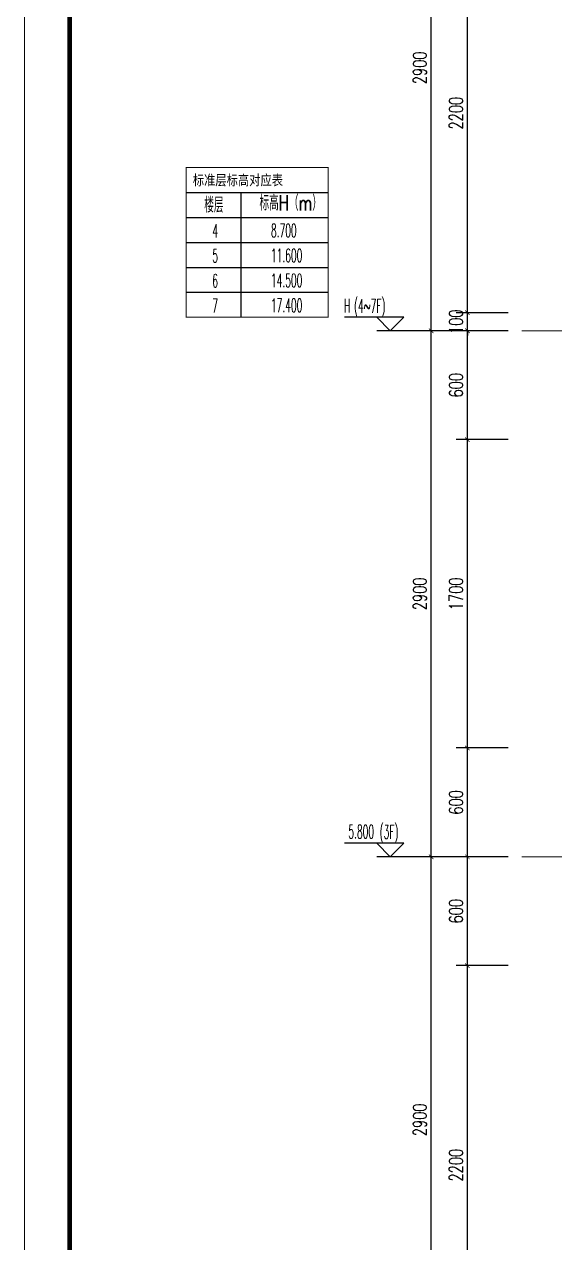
# Model space of a CAD drawing. Extents: x -1307975 to -76406, y -96289 to 379359.
# Drawn here: x -596678 to -593754, y 261854 to 268570 of the extents above; entities that cross this region are included whole.
import ezdxf

# ---------------------------------------------------------------- set-up
doc = ezdxf.new("R2010")
doc.units = 0
doc.header["$LTSCALE"] = 1000
doc.linetypes.add('DOTE', pattern=[2.42, 2, -0.2, 0.02, -0.2])
doc.layers.get('0').update_dxf_attribs({"linetype": 'CONTINUOUS'})
doc.layers.get('DEFPOINTS').update_dxf_attribs({"linetype": 'CONTINUOUS'})
for name, color, linetype in [('C-Sheet-图框', 101, 'CONTINUOUS'), ('DIM_ELEV', 3, 'CONTINUOUS'), ('PUB_DIM', 3, 'CONTINUOUS'), ('PUB_TEXT', 2, 'CONTINUOUS')]:
    doc.layers.add(name, color=color, linetype=linetype)
doc.layers.add('DOTE', color=19, linetype='DOTE', lineweight=9)
doc.layers.add('图框', color=9, linetype='CONTINUOUS', lineweight=18)
doc.styles.add('_TCH_DIM', font='SIMPLEX.shx', dxfattribs={"width": 0.7, "bigfont": 'GBCBIG.shx'})
doc.styles.add('_TCH_DIM_T3', font='SIMPLEX', dxfattribs={"width": 0.705882, "bigfont": 'GBCBIG'})
doc.styles.add('宋体', font='', dxfattribs={"height": 50})
doc.styles.get('宋体').set_extended_font_data('SimSun')
doc.dimstyles.new('_TCH_ARCH&&25', dxfattribs={"dimtxt": 74.375, "dimasz": 25, "dimexe": 62.5, "dimexo": 75, "dimgap": 25, "dimtad": 1, "dimdec": 0, "dimzin": 0, "dimdsep": 46, "dimtxsty": '_TCH_DIM_T3', "dimblk": 'ARCHTICK', "dimcen": 0.09, "dimclrt": 7, "dimazin": 0, "dimtfac": 1, "dimtdec": 0, "dimtix": 1, "dimtmove": 2, "dimatfit": 3, "dimldrblk": 'ARCHTICK', "dimfxl": 1, "dimtolj": 1, "dimtzin": 0, "dimarcsym": 0})

# ---------------------------------------------------------------- blocks, each defined once
blk = doc.blocks.new('GFDDDDRG')
at = {"layer": '图框'}
blk.add_lwpolyline([(923310, -107437), (923310, -159999), (893610, -159999), (893610, -107437)], close=True, dxfattribs=at)
blk.add_lwpolyline([(923310, -107437), (923310, -159999), (893610, -159999), (893610, -107437)], close=True, dxfattribs=at)
at = {"layer": '图框', "const_width": 50}
blk.add_lwpolyline([(894110, -159499), (922810, -159499), (922810, -108687), (894110, -108687)], close=True, dxfattribs=at)
blk = doc.blocks.new('_ArchTick')
at = {"color": 0, "linetype": 'ByBlock', "const_width": 0.15}
blk.add_lwpolyline([(-0.5, -0.5), (0.5, 0.5)], dxfattribs=at)
blk = doc.blocks.new('*D3138')
at = {"layer": 'DEFPOINTS', "color": 0, "transparency": 16777216}
for p in [(-594235.4, 263380.7), (-593935.4, 263380.7), (-593935.4, 261180.7)]:
    blk.add_point(p, dxfattribs=at)
at = {"layer": 'PUB_DIM', "color": 0, "lineweight": -2, "transparency": 16777216}
for p, q in [((-594010.4, 263380.7), (-594297.9, 263380.7)), ((-594235.4, 261180.7), (-594235.4, 263380.7)), ((-594010.4, 261180.7), (-594297.9, 261180.7))]:
    blk.add_line(p, q, dxfattribs=at)
at = {"layer": 'PUB_DIM', "color": 0, "lineweight": -2, "transparency": 16777216, "xscale": 25, "yscale": 25, "zscale": 25}
for p, rotation in [((-594235.4, 263380.7), 90), ((-594235.4, 261180.7), 270)]:
    blk.add_blockref('_ArchTick', p, dxfattribs=dict(at, rotation=rotation))
at = {"layer": 'PUB_DIM', "color": 7, "transparency": 16777216, "insert": (-594297.6, 262280.7), "char_height": 74.38, "attachment_point": 5, "rotation": 90, "style": '_TCH_DIM_T3'}
blk.add_mtext('\\A1;2200', dxfattribs=at)
blk = doc.blocks.new('*D3139')
at = {"layer": 'DEFPOINTS', "color": 0, "transparency": 16777216}
for p in [(-594235.4, 263980.7), (-593935.4, 263980.7), (-593935.4, 263380.7)]:
    blk.add_point(p, dxfattribs=at)
at = {"layer": 'PUB_DIM', "color": 0, "lineweight": -2, "transparency": 16777216}
for p, q in [((-594010.4, 263980.7), (-594297.9, 263980.7)), ((-594235.4, 263380.7), (-594235.4, 263980.7)), ((-594010.4, 263380.7), (-594297.9, 263380.7))]:
    blk.add_line(p, q, dxfattribs=at)
at = {"layer": 'PUB_DIM', "color": 0, "lineweight": -2, "transparency": 16777216, "xscale": 25, "yscale": 25, "zscale": 25}
for p, rotation in [((-594235.4, 263980.7), 90), ((-594235.4, 263380.7), 270)]:
    blk.add_blockref('_ArchTick', p, dxfattribs=dict(at, rotation=rotation))
at = {"layer": 'PUB_DIM', "color": 7, "transparency": 16777216, "insert": (-594297.6, 263680.7), "char_height": 74.38, "attachment_point": 5, "rotation": 90, "style": '_TCH_DIM_T3'}
blk.add_mtext('\\A1;600', dxfattribs=at)
blk = doc.blocks.new('*D3140')
at = {"layer": 'DEFPOINTS', "color": 0, "transparency": 16777216}
for p in [(-594235.4, 264580.8), (-593935.4, 264580.8), (-593935.4, 263980.7)]:
    blk.add_point(p, dxfattribs=at)
at = {"layer": 'PUB_DIM', "color": 0, "lineweight": -2, "transparency": 16777216}
for p, q in [((-594010.4, 264580.8), (-594297.9, 264580.8)), ((-594235.4, 263980.7), (-594235.4, 264580.8)), ((-594010.4, 263980.7), (-594297.9, 263980.7))]:
    blk.add_line(p, q, dxfattribs=at)
at = {"layer": 'PUB_DIM', "color": 0, "lineweight": -2, "transparency": 16777216, "xscale": 25, "yscale": 25, "zscale": 25}
for p, rotation in [((-594235.4, 264580.8), 90), ((-594235.4, 263980.7), 270)]:
    blk.add_blockref('_ArchTick', p, dxfattribs=dict(at, rotation=rotation))
at = {"layer": 'PUB_DIM', "color": 7, "transparency": 16777216, "insert": (-594297.6, 264280.7), "char_height": 74.38, "attachment_point": 5, "rotation": 90, "style": '_TCH_DIM_T3'}
blk.add_mtext('\\A1;600', dxfattribs=at)
blk = doc.blocks.new('*D3141')
at = {"layer": 'DEFPOINTS', "color": 0, "transparency": 16777216}
for p in [(-594235.4, 266280.7), (-593935.4, 266280.7), (-593935.4, 264580.8)]:
    blk.add_point(p, dxfattribs=at)
at = {"layer": 'PUB_DIM', "color": 0, "lineweight": -2, "transparency": 16777216}
for p, q in [((-594010.4, 266280.7), (-594297.9, 266280.7)), ((-594235.4, 264580.8), (-594235.4, 266280.7)), ((-594010.4, 264580.8), (-594297.9, 264580.8))]:
    blk.add_line(p, q, dxfattribs=at)
at = {"layer": 'PUB_DIM', "color": 0, "lineweight": -2, "transparency": 16777216, "xscale": 25, "yscale": 25, "zscale": 25}
for p, rotation in [((-594235.4, 266280.7), 90), ((-594235.4, 264580.8), 270)]:
    blk.add_blockref('_ArchTick', p, dxfattribs=dict(at, rotation=rotation))
at = {"layer": 'PUB_DIM', "color": 7, "transparency": 16777216, "insert": (-594297.6, 265430.7), "char_height": 74.38, "attachment_point": 5, "rotation": 90, "style": '_TCH_DIM_T3'}
blk.add_mtext('\\A1;1700', dxfattribs=at)
blk = doc.blocks.new('*D3142')
at = {"layer": 'DEFPOINTS', "color": 0, "transparency": 16777216}
for p in [(-594235.4, 266880.7), (-593935.4, 266880.7), (-593935.4, 266280.7)]:
    blk.add_point(p, dxfattribs=at)
at = {"layer": 'PUB_DIM', "color": 0, "lineweight": -2, "transparency": 16777216}
for p, q in [((-594010.4, 266880.7), (-594297.9, 266880.7)), ((-594235.4, 266280.7), (-594235.4, 266880.7)), ((-594010.4, 266280.7), (-594297.9, 266280.7))]:
    blk.add_line(p, q, dxfattribs=at)
at = {"layer": 'PUB_DIM', "color": 0, "lineweight": -2, "transparency": 16777216, "xscale": 25, "yscale": 25, "zscale": 25}
for p, rotation in [((-594235.4, 266880.7), 90), ((-594235.4, 266280.7), 270)]:
    blk.add_blockref('_ArchTick', p, dxfattribs=dict(at, rotation=rotation))
at = {"layer": 'PUB_DIM', "color": 7, "transparency": 16777216, "insert": (-594297.6, 266580.7), "char_height": 74.38, "attachment_point": 5, "rotation": 90, "style": '_TCH_DIM_T3'}
blk.add_mtext('\\A1;600', dxfattribs=at)
blk = doc.blocks.new('*D3143')
at = {"layer": 'DEFPOINTS', "color": 0, "transparency": 16777216}
for p in [(-594235.4, 266980.7), (-593935.4, 266980.7), (-593935.4, 266880.7)]:
    blk.add_point(p, dxfattribs=at)
at = {"layer": 'PUB_DIM', "color": 0, "lineweight": -2, "transparency": 16777216}
for p, q in [((-594235.4, 266980.7), (-594235.4, 267005.7)), ((-594010.4, 266980.7), (-594297.9, 266980.7)), ((-594235.4, 266880.7), (-594235.4, 266980.7)), ((-594010.4, 266880.7), (-594297.9, 266880.7)), ((-594235.4, 266880.7), (-594235.4, 266855.7))]:
    blk.add_line(p, q, dxfattribs=at)
at = {"layer": 'PUB_DIM', "color": 0, "lineweight": -2, "transparency": 16777216, "xscale": 25, "yscale": 25, "zscale": 25}
for p, rotation in [((-594235.4, 266980.7), 270), ((-594235.4, 266880.7), 90)]:
    blk.add_blockref('_ArchTick', p, dxfattribs=dict(at, rotation=rotation))
at = {"layer": 'PUB_DIM', "color": 7, "transparency": 16777216, "insert": (-594297.6, 266930.7), "char_height": 74.38, "attachment_point": 5, "rotation": 90, "style": '_TCH_DIM_T3'}
blk.add_mtext('\\A1;100', dxfattribs=at)
blk = doc.blocks.new('*D3144')
at = {"layer": 'DEFPOINTS', "color": 0, "transparency": 16777216}
for p in [(-594235.4, 269180.7), (-593935.4, 269180.7), (-593935.4, 266980.7)]:
    blk.add_point(p, dxfattribs=at)
at = {"layer": 'PUB_DIM', "color": 0, "lineweight": -2, "transparency": 16777216}
for p, q in [((-594010.4, 269180.7), (-594297.9, 269180.7)), ((-594235.4, 266980.7), (-594235.4, 269180.7)), ((-594010.4, 266980.7), (-594297.9, 266980.7))]:
    blk.add_line(p, q, dxfattribs=at)
at = {"layer": 'PUB_DIM', "color": 0, "lineweight": -2, "transparency": 16777216, "xscale": 25, "yscale": 25, "zscale": 25}
for p, rotation in [((-594235.4, 269180.7), 90), ((-594235.4, 266980.7), 270)]:
    blk.add_blockref('_ArchTick', p, dxfattribs=dict(at, rotation=rotation))
at = {"layer": 'PUB_DIM', "color": 7, "transparency": 16777216, "insert": (-594297.6, 268080.7), "char_height": 74.38, "attachment_point": 5, "rotation": 90, "style": '_TCH_DIM_T3'}
blk.add_mtext('\\A1;2200', dxfattribs=at)
blk = doc.blocks.new('*D3155')
at = {"layer": 'DEFPOINTS', "color": 0, "transparency": 16777216}
for p in [(-594435.4, 263980.7), (-593935.4, 263980.7), (-593935.4, 261080.7)]:
    blk.add_point(p, dxfattribs=at)
at = {"layer": 'PUB_DIM', "color": 0, "lineweight": -2, "transparency": 16777216}
for p, q in [((-594010.4, 263980.7), (-594497.9, 263980.7)), ((-594435.4, 261080.7), (-594435.4, 263980.7)), ((-594010.4, 261080.7), (-594497.9, 261080.7))]:
    blk.add_line(p, q, dxfattribs=at)
at = {"layer": 'PUB_DIM', "color": 0, "lineweight": -2, "transparency": 16777216, "xscale": 25, "yscale": 25, "zscale": 25}
for p, rotation in [((-594435.4, 263980.7), 90), ((-594435.4, 261080.7), 270)]:
    blk.add_blockref('_ArchTick', p, dxfattribs=dict(at, rotation=rotation))
at = {"layer": 'PUB_DIM', "color": 7, "transparency": 16777216, "insert": (-594497.6, 262530.7), "char_height": 74.38, "attachment_point": 5, "rotation": 90, "style": '_TCH_DIM_T3'}
blk.add_mtext('\\A1;2900', dxfattribs=at)
blk = doc.blocks.new('*D3156')
at = {"layer": 'DEFPOINTS', "color": 0, "transparency": 16777216}
for p in [(-594435.4, 266880.7), (-593935.4, 266880.7), (-593935.4, 263980.7)]:
    blk.add_point(p, dxfattribs=at)
at = {"layer": 'PUB_DIM', "color": 0, "lineweight": -2, "transparency": 16777216}
for p, q in [((-594010.4, 266880.7), (-594497.9, 266880.7)), ((-594435.4, 263980.7), (-594435.4, 266880.7)), ((-594010.4, 263980.7), (-594497.9, 263980.7))]:
    blk.add_line(p, q, dxfattribs=at)
at = {"layer": 'PUB_DIM', "color": 0, "lineweight": -2, "transparency": 16777216, "xscale": 25, "yscale": 25, "zscale": 25}
for p, rotation in [((-594435.4, 266880.7), 90), ((-594435.4, 263980.7), 270)]:
    blk.add_blockref('_ArchTick', p, dxfattribs=dict(at, rotation=rotation))
at = {"layer": 'PUB_DIM', "color": 7, "transparency": 16777216, "insert": (-594497.6, 265430.7), "char_height": 74.38, "attachment_point": 5, "rotation": 90, "style": '_TCH_DIM_T3'}
blk.add_mtext('\\A1;2900', dxfattribs=at)
blk = doc.blocks.new('*D3157')
at = {"layer": 'DEFPOINTS', "color": 0, "transparency": 16777216}
for p in [(-594435.4, 269780.7), (-593935.4, 269780.7), (-593935.4, 266880.7)]:
    blk.add_point(p, dxfattribs=at)
at = {"layer": 'PUB_DIM', "color": 0, "lineweight": -2, "transparency": 16777216}
for p, q in [((-594010.4, 269780.7), (-594497.9, 269780.7)), ((-594435.4, 266880.7), (-594435.4, 269780.7)), ((-594010.4, 266880.7), (-594497.9, 266880.7))]:
    blk.add_line(p, q, dxfattribs=at)
at = {"layer": 'PUB_DIM', "color": 0, "lineweight": -2, "transparency": 16777216, "xscale": 25, "yscale": 25, "zscale": 25}
for p, rotation in [((-594435.4, 269780.7), 90), ((-594435.4, 266880.7), 270)]:
    blk.add_blockref('_ArchTick', p, dxfattribs=dict(at, rotation=rotation))
at = {"layer": 'PUB_DIM', "color": 7, "transparency": 16777216, "insert": (-594497.6, 268330.7), "char_height": 74.38, "attachment_point": 5, "rotation": 90, "style": '_TCH_DIM_T3'}
blk.add_mtext('\\A1;2900', dxfattribs=at)

msp = doc.modelspace()

# ---------------------------------------------------------------- linework, layer by layer
at = {"layer": 'C-Sheet-图框', "color": 0}
for p, q in [((-595785.21, 267643.22), (-595002.45, 267643.22)), ((-595785.21, 267643.22), (-595002.45, 267643.22)), ((-595484.89, 267643.22), (-595484.89, 266955.72)), ((-595785.21, 267505.72), (-595002.45, 267505.72)), ((-595785.21, 267368.22), (-595002.45, 267368.22)), ((-595785.21, 267230.72), (-595002.45, 267230.72)), ((-595785.21, 267093.22), (-595002.45, 267093.22))]:
    msp.add_line(p, q, dxfattribs=at)
at = {"layer": 'C-Sheet-图框', "color": 0, "const_width": 6}
msp.add_lwpolyline([(-595785.21, 266955.72), (-595002.45, 266955.72), (-595002.45, 267780.72), (-595785.21, 267780.72)], close=True, dxfattribs=at)
at = {"layer": 'DIM_ELEV'}
for p, q in [((-594585.37, 266955.72), (-594913.37, 266955.72)), ((-594660.37, 266880.72), (-594735.37, 266955.72)), ((-594660.37, 266880.72), (-594585.37, 266955.72)), ((-594235.37, 266880.72), (-594735.37, 266880.72))]:
    msp.add_line(p, q, dxfattribs=at)
at = {"layer": 'DIM_ELEV', "color": 1}
for p, q in [((-594585.37, 264055.72), (-594913.37, 264055.72)), ((-594660.37, 263980.72), (-594735.37, 264055.72)), ((-594660.37, 263980.72), (-594585.37, 264055.72)), ((-594235.37, 263980.72), (-594735.37, 263980.72))]:
    msp.add_line(p, q, dxfattribs=at)
at = {"layer": 'DOTE', "color": 1, "linetype": 'DOTE', "ltscale": 0.2}
for p, q in [((-590166.65, 266880.72), (-593935.37, 266880.72)), ((-590166.65, 263980.72), (-593935.37, 263980.72))]:
    msp.add_line(p, q, dxfattribs=at)

# ---------------------------------------------------------------- block references
at = {"xscale": 0.5, "yscale": 0.5, "zscale": 0.5}
msp.add_blockref('GFDDDDRG', (-1043482.89, 332907.23), dxfattribs=at)

# ---------------------------------------------------------------- texts
at = {"layer": 'PUB_TEXT', "color": 2, "style": '宋体', "width": 0.8}
msp.add_text('标准层标高对应表', height=56.962, dxfattribs=at).set_placement((-595749.21, 267683.16))
at = {"layer": 'PUB_TEXT', "style": '_TCH_DIM'}
for s, height, width, p in [('楼层', 84.397, 0.7, (-595686.08, 267532.7)), ('标高H（m）', 84.397, 0.7, (-595381.56, 267543.79)), ('4', 74.38, 0.494118, (-595641.78, 267394.56)), ('8.700', 74.375, 0.494118, (-595318.41, 267396.45)), ('5', 74.38, 0.494118, (-595641.78, 267257.06)), ('11.600', 74.375, 0.494118, (-595318.41, 267258.95)), ('6', 74.38, 0.494118, (-595641.78, 267119.56)), ('14.500', 74.375, 0.494118, (-595318.41, 267121.45)), ('7', 74.38, 0.494118, (-595641.78, 266982.06)), ('17.400', 74.375, 0.494118, (-595318.41, 266983.95)), ('H', 74.38, 0.494118, (-594915.97, 266981.97)), ('(4~7F)', 74.375, 0.494118, (-594860.19, 266980.75))]:
    msp.add_text(s, height=height, dxfattribs=dict(at, width=width)).set_placement(p)
at = {"layer": 'PUB_TEXT', "color": 1, "style": '_TCH_DIM', "width": 0.494118}
for s, p in [('(3F)', (-594719.32, 264080.75)), ('5.800', (-594891.47, 264081.97))]:
    msp.add_text(s, height=74.375, dxfattribs=at).set_placement(p)

# ---------------------------------------------------------------- dimensions: what is measured, and where the dimension line sits
at = {"layer": 'PUB_DIM'}
for p1, p2, distance, picture, middle in [((-593935.37, 266880.72), (-593935.37, 269780.72), 500, '*D3157', (-594497.55, 268330.72)), ((-593935.37, 266980.72), (-593935.37, 269180.72), 300, '*D3144', (-594297.55, 268080.72)), ((-593935.37, 266880.72), (-593935.37, 266980.72), 300, '*D3143', (-594297.55, 266930.72)), ((-593935.37, 263980.72), (-593935.37, 266880.72), 500, '*D3156', (-594497.55, 265430.72)), ((-593935.37, 266280.72), (-593935.37, 266880.72), 300, '*D3142', (-594297.55, 266580.72)), ((-593935.37, 264580.76), (-593935.37, 266280.72), 300, '*D3141', (-594297.55, 265430.74)), ((-593935.37, 263980.72), (-593935.37, 264580.76), 300, '*D3140', (-594297.55, 264280.74)), ((-593935.37, 261080.72), (-593935.37, 263980.72), 500, '*D3155', (-594497.55, 262530.72)), ((-593935.37, 263380.72), (-593935.37, 263980.72), 300, '*D3139', (-594297.55, 263680.72)), ((-593935.37, 261180.72), (-593935.37, 263380.72), 300, '*D3138', (-594297.55, 262280.72))]:
    dim = msp.add_aligned_dim(p1=p1, p2=p2, distance=distance, dimstyle='_TCH_ARCH&&25', dxfattribs=at)
    dim.commit()
    dim.dimension.update_dxf_attribs({"geometry": picture, "text_midpoint": middle})

doc.saveas('drawing.dxf')
